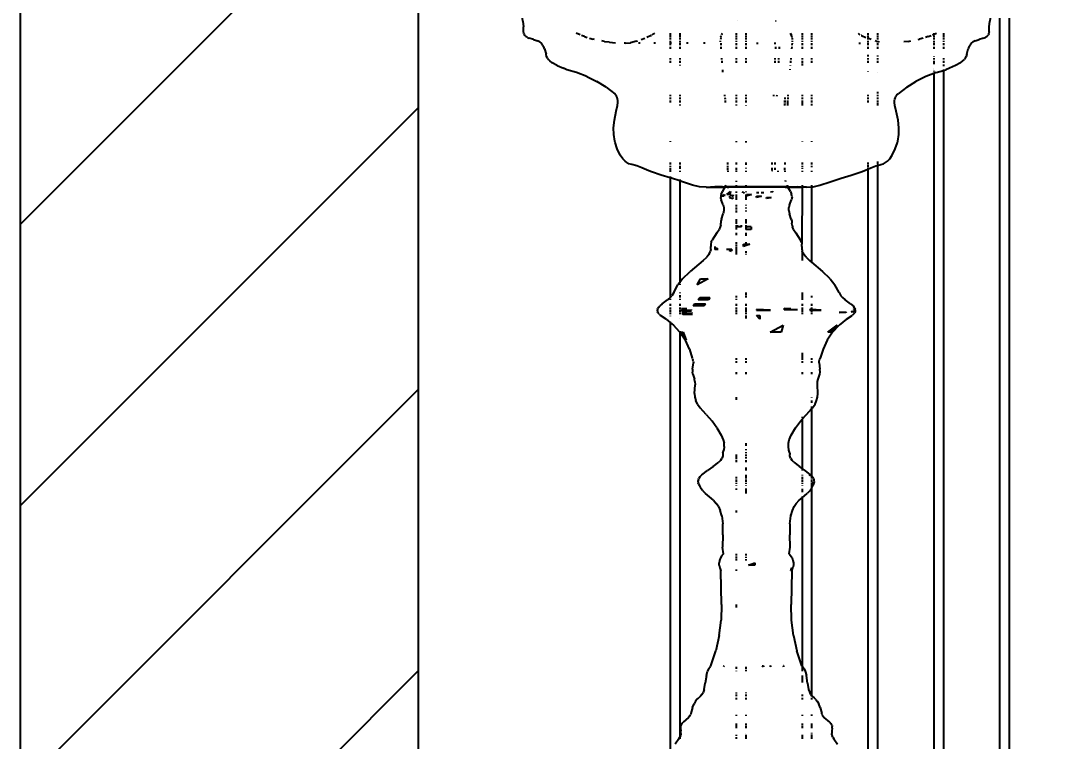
# Model space of a CAD drawing. Header units: inches. Extents: x -52 to 87, y -61 to 47.
# Drawn here: x -2.43 to 10.45, y -34.99 to -25.94 of the extents above; entities that cross this region are included whole.
import ezdxf

# ---------------------------------------------------------------- set-up
doc = ezdxf.new("R2010")
doc.units = ezdxf.units.IN
doc.header["$MEASUREMENT"] = 0
doc.dimstyles.get("Standard").update_dxf_attribs({"dimtxt": 1, "dimasz": 1, "dimexe": 0.18, "dimexo": 0.0625, "dimgap": 0.09, "dimtad": 0, "dimtih": 1, "dimtoh": 1, "dimdec": 1, "dimdsep": 46, "dimlunit": 3, "dimtxsty": 'Standard', "dimblk": 'OBLIQUE', "dimcen": 1, "dimse1": 1, "dimse2": 1, "dimclrd": 1, "dimadec": 0, "dimazin": 0, "dimtfac": 1, "dimtdec": 1, "dimtofl": 0, "dimtmove": 0, "dimatfit": 3, "dimfxl": 1, "dimtolj": 1, "dimtzin": 0, "dimarcsym": 0})

# ---------------------------------------------------------------- blocks, each defined once
blk = doc.blocks.new('_Oblique')
at = {"color": 0, "linetype": 'ByBlock', "lineweight": -2}
blk.add_line((-0.5, -0.5), (0.5, 0.5), dxfattribs=at)
blk = doc.blocks.new('*D6')
at = {"color": 1, "lineweight": -2, "transparency": 16777216}
for p, q in [((2.572, 46.791), (37.238, 46.791)), ((74.572, 46.791), (38.585, 46.791))]:
    blk.add_line(p, q, dxfattribs=at)
at = {"layer": 'Defpoints', "color": 0, "transparency": 16777216}
for p in [(74.572, 46.791), (2.572, -45.468), (74.572, -45.468)]:
    blk.add_point(p, dxfattribs=at)
at = {"color": 1, "lineweight": -2, "transparency": 16777216, "rotation": 180}
blk.add_blockref('_Oblique', (2.572, 46.791), dxfattribs=at)
at = {"color": 1, "lineweight": -2, "transparency": 16777216}
blk.add_blockref('_Oblique', (74.572, 46.791), dxfattribs=at)
at = {"color": 0, "transparency": 16777216, "insert": (37.912, 46.791), "char_height": 1, "attachment_point": 5}
blk.add_mtext("\\A1;6'", dxfattribs=at)

msp = doc.modelspace()

# ---------------------------------------------------------------- hatches: boundary and pattern name
h = msp.add_hatch()
h.set_pattern_fill('ANSI31', color=256, scale=20)
h.set_pattern_definition([(45, (-78.281, -54.853), (-1.767767, 1.767767), [])])
h.paths.add_polyline_path([(2.572, 38.532), (-2.428, 38.532), (-2.428, -45.468), (2.572, -45.468)])
h.paths.add_polyline_path([(74.572, -45.468), (79.572, -45.468), (79.572, 38.532), (74.572, 38.532)])
h.paths.add_polyline_path([(-0.844, -3.796), (0.989, -3.796), (0.989, -2.296), (-0.844, -2.296)], flags=24)
h.paths.add_polyline_path([(76.156, 22.72), (77.989, 22.72), (77.989, 24.22), (76.156, 24.22)], flags=24)

# ---------------------------------------------------------------- linework, layer by layer
for p, q in [((-2.428, -45.468), (-2.428, 38.532)), ((2.572, -45.468), (2.572, 38.532)), ((3.883, -25.948), (3.878, -25.913)), ((3.883, -25.948), (3.89, -26.019)), ((6.573, -25.947), (6.572, -25.947)), ((7.057, -25.945), (7.062, -25.944)), ((7.057, -25.947), (7.059, -25.947)), ((9.74, -26.019), (9.747, -25.948)), ((9.753, -25.913), (9.747, -25.948)), ((9.871, -25.912), (9.871, -44.349)), ((9.992, -25.913), (9.992, -44.349)), ((3.89, -26.082), (3.89, -26.019)), ((3.893, -26.1), (3.89, -26.082)), ((3.897, -26.112), (3.893, -26.1)), ((3.897, -26.112), (3.901, -26.121)), ((3.906, -26.128), (3.901, -26.121)), ((3.914, -26.136), (3.906, -26.128)), ((4.6, -26.121), (4.55, -26.1)), ((4.656, -26.143), (4.618, -26.128)), ((5.494, -26.129), (5.439, -26.153)), ((5.494, -26.129), (5.496, -26.128)), ((5.508, -26.121), (5.521, -26.113)), ((5.536, -26.1), (5.521, -26.113)), ((5.733, -26.1), (5.733, -26.121)), ((5.733, -26.125), (5.733, -26.153)), ((5.854, -26.1), (5.854, -26.153)), ((6.369, -26.145), (6.374, -26.128)), ((6.382, -26.11), (6.377, -26.121)), ((6.382, -26.11), (6.388, -26.1)), ((6.561, -26.1), (6.561, -26.121)), ((6.561, -26.128), (6.561, -26.154)), ((6.681, -26.1), (6.681, -26.121)), ((6.681, -26.128), (6.681, -26.153)), ((7.249, -26.11), (7.242, -26.1)), ((7.244, -26.11), (7.249, -26.121)), ((7.252, -26.121), (7.244, -26.11)), ((7.249, -26.11), (7.254, -26.121)), ((7.25, -26.122), (7.251, -26.125)), ((7.251, -26.125), (7.256, -26.125)), ((7.256, -26.125), (7.253, -26.122)), ((7.262, -26.145), (7.256, -26.125)), ((7.389, -26.1), (7.389, -26.121)), ((7.389, -26.128), (7.389, -26.153)), ((7.509, -26.1), (7.509, -26.121)), ((7.509, -26.128), (7.509, -26.153)), ((8.093, -26.1), (8.108, -26.113)), ((8.121, -26.121), (8.108, -26.113)), ((8.135, -26.129), (8.133, -26.128)), ((8.135, -26.129), (8.19, -26.153)), ((8.216, -26.099), (8.216, -26.121)), ((8.216, -26.128), (8.216, -26.153)), ((8.337, -26.1), (8.337, -26.121)), ((8.337, -26.128), (8.337, -26.153)), ((8.972, -26.143), (9.01, -26.128)), ((9.028, -26.121), (9.044, -26.114)), ((9.044, -26.1), (9.044, -26.114)), ((9.044, -26.114), (9.078, -26.1)), ((9.044, -26.114), (9.044, -26.121)), ((9.044, -26.128), (9.044, -26.153)), ((9.164, -26.1), (9.164, -26.121)), ((9.164, -26.125), (9.164, -26.153)), ((9.716, -26.136), (9.724, -26.128)), ((9.724, -26.128), (9.729, -26.121)), ((9.734, -26.112), (9.729, -26.121)), ((9.734, -26.112), (9.737, -26.1)), ((9.74, -26.082), (9.737, -26.1)), ((9.74, -26.082), (9.74, -26.019)), ((3.914, -26.136), (3.926, -26.144)), ((3.942, -26.153), (3.926, -26.144)), ((3.942, -26.153), (3.963, -26.162)), ((4.016, -26.179), (3.963, -26.162)), ((4.016, -26.179), (4.066, -26.197)), ((4.09, -26.21), (4.066, -26.197)), ((4.09, -26.21), (4.112, -26.228)), ((4.131, -26.25), (4.112, -26.228)), ((4.131, -26.25), (4.146, -26.273)), ((4.656, -26.143), (4.688, -26.153)), ((4.719, -26.162), (4.765, -26.176)), ((4.781, -26.179), (4.765, -26.176)), ((4.908, -26.203), (4.875, -26.197)), ((4.908, -26.203), (4.965, -26.211)), ((4.97, -26.212), (5.046, -26.221)), ((5.172, -26.227), (5.154, -26.227)), ((5.172, -26.227), (5.233, -26.22)), ((5.309, -26.202), (5.233, -26.22)), ((5.309, -26.202), (5.321, -26.197)), ((5.355, -26.227), (5.336, -26.227)), ((5.37, -26.179), (5.416, -26.162)), ((5.548, -26.227), (5.528, -26.227)), ((5.733, -26.227), (5.729, -26.227)), ((5.733, -26.162), (5.733, -26.179)), ((5.733, -26.197), (5.733, -26.227)), ((5.733, -26.227), (5.733, -26.25)), ((5.75, -26.227), (5.733, -26.227)), ((5.854, -26.162), (5.854, -26.179)), ((5.854, -26.197), (5.854, -26.217)), ((5.854, -26.228), (5.854, -26.25)), ((5.959, -26.227), (5.937, -26.227)), ((6.174, -26.227), (6.151, -26.227)), ((6.367, -26.162), (6.366, -26.179)), ((6.366, -26.21), (6.366, -26.197)), ((6.367, -26.228), (6.369, -26.25)), ((6.369, -26.145), (6.368, -26.153)), ((6.561, -26.162), (6.561, -26.179)), ((6.561, -26.197), (6.561, -26.21)), ((6.561, -26.228), (6.561, -26.25)), ((6.681, -26.162), (6.681, -26.179)), ((6.681, -26.197), (6.681, -26.21)), ((6.681, -26.228), (6.681, -26.25)), ((6.815, -26.227), (6.838, -26.227)), ((7.039, -26.227), (7.061, -26.227)), ((7.263, -26.228), (7.261, -26.25)), ((7.262, -26.145), (7.262, -26.154)), ((7.263, -26.162), (7.265, -26.18)), ((7.265, -26.197), (7.264, -26.21)), ((7.389, -26.162), (7.389, -26.179)), ((7.389, -26.197), (7.389, -26.21)), ((7.389, -26.228), (7.389, -26.25)), ((7.509, -26.162), (7.509, -26.179)), ((7.509, -26.197), (7.509, -26.21)), ((7.509, -26.228), (7.509, -26.25)), ((8.103, -26.227), (8.122, -26.227)), ((8.216, -26.163), (8.213, -26.162)), ((8.216, -26.162), (8.216, -26.163)), ((8.216, -26.163), (8.216, -26.179)), ((8.259, -26.179), (8.216, -26.163)), ((8.216, -26.197), (8.216, -26.218)), ((8.216, -26.228), (8.216, -26.25)), ((8.32, -26.202), (8.308, -26.197)), ((8.32, -26.202), (8.337, -26.206)), ((8.337, -26.162), (8.337, -26.18)), ((8.337, -26.197), (8.337, -26.206)), ((8.337, -26.206), (8.337, -26.21)), ((8.337, -26.206), (8.357, -26.21)), ((8.337, -26.228), (8.337, -26.25)), ((8.721, -26.203), (8.667, -26.21)), ((8.721, -26.203), (8.754, -26.197)), ((8.847, -26.179), (8.863, -26.176)), ((8.909, -26.162), (8.863, -26.176)), ((8.972, -26.143), (8.94, -26.153)), ((9.044, -26.162), (9.044, -26.179)), ((9.044, -26.197), (9.044, -26.217)), ((9.044, -26.228), (9.044, -26.25)), ((9.164, -26.162), (9.164, -26.179)), ((9.164, -26.197), (9.164, -26.21)), ((9.164, -26.228), (9.164, -26.25)), ((9.484, -26.273), (9.499, -26.25)), ((9.518, -26.228), (9.499, -26.25)), ((9.518, -26.228), (9.54, -26.21)), ((9.564, -26.197), (9.54, -26.21)), ((9.564, -26.197), (9.615, -26.179)), ((9.668, -26.162), (9.615, -26.179)), ((9.668, -26.162), (9.689, -26.153)), ((9.705, -26.144), (9.689, -26.153)), ((9.705, -26.144), (9.716, -26.136)), ((4.156, -26.297), (4.146, -26.273)), ((4.156, -26.297), (4.173, -26.366)), ((4.181, -26.395), (4.173, -26.366)), ((5.733, -26.273), (5.733, -26.297)), ((5.854, -26.273), (5.854, -26.297)), ((6.373, -26.297), (6.371, -26.273)), ((6.561, -26.273), (6.561, -26.297)), ((6.681, -26.273), (6.681, -26.297)), ((7.055, -26.273), (7.054, -26.297)), ((7.105, -26.297), (7.106, -26.273)), ((7.259, -26.273), (7.257, -26.297)), ((7.389, -26.273), (7.389, -26.297)), ((7.509, -26.273), (7.509, -26.297)), ((8.216, -26.273), (8.216, -26.297)), ((8.216, -26.373), (8.216, -26.395)), ((8.337, -26.273), (8.337, -26.297)), ((8.337, -26.382), (8.337, -26.395)), ((9.044, -26.273), (9.044, -26.297)), ((9.044, -26.389), (9.044, -26.395)), ((9.164, -26.273), (9.164, -26.297)), ((9.458, -26.366), (9.449, -26.395)), ((9.458, -26.366), (9.474, -26.297)), ((9.484, -26.273), (9.474, -26.297)), ((4.19, -26.413), (4.181, -26.395)), ((4.19, -26.413), (4.203, -26.431)), ((4.221, -26.449), (4.203, -26.431)), ((4.25, -26.472), (4.221, -26.449)), ((4.313, -26.506), (4.25, -26.472)), ((4.313, -26.506), (4.391, -26.54)), ((5.733, -26.413), (5.733, -26.431)), ((5.733, -26.449), (5.733, -26.472)), ((5.854, -26.413), (5.854, -26.431)), ((5.854, -26.449), (5.854, -26.472)), ((5.854, -26.497), (5.854, -26.506)), ((6.383, -26.431), (6.382, -26.413)), ((6.387, -26.472), (6.385, -26.449)), ((6.561, -26.413), (6.561, -26.431)), ((6.561, -26.449), (6.561, -26.472)), ((6.681, -26.413), (6.681, -26.431)), ((6.681, -26.449), (6.681, -26.472)), ((7.048, -26.449), (7.047, -26.472)), ((7.049, -26.413), (7.049, -26.431)), ((7.096, -26.472), (7.097, -26.449)), ((7.098, -26.431), (7.099, -26.413)), ((7.241, -26.504), (7.241, -26.506)), ((7.245, -26.449), (7.244, -26.472)), ((7.248, -26.413), (7.247, -26.431)), ((7.389, -26.413), (7.389, -26.431)), ((7.389, -26.449), (7.389, -26.472)), ((7.389, -26.481), (7.389, -26.506)), ((7.509, -26.413), (7.509, -26.431)), ((7.509, -26.449), (7.509, -26.472)), ((8.216, -26.413), (8.216, -26.431)), ((8.216, -26.449), (8.216, -26.472)), ((8.337, -26.413), (8.337, -26.431)), ((8.337, -26.449), (8.337, -26.472)), ((9.044, -26.413), (9.044, -26.431)), ((9.044, -26.449), (9.044, -26.472)), ((9.044, -26.478), (9.044, -26.489)), ((9.164, -26.413), (9.164, -26.431)), ((9.164, -26.449), (9.164, -26.472)), ((9.164, -26.492), (9.164, -26.506)), ((9.164, -26.51), (9.164, -26.514)), ((9.318, -26.506), (9.24, -26.54)), ((9.38, -26.472), (9.318, -26.506)), ((9.38, -26.472), (9.409, -26.449)), ((9.409, -26.449), (9.428, -26.431)), ((9.44, -26.413), (9.428, -26.431)), ((9.44, -26.413), (9.449, -26.395)), ((4.435, -26.562), (4.391, -26.54)), ((4.555, -26.595), (4.435, -26.562)), ((4.687, -26.645), (4.555, -26.595)), ((4.687, -26.645), (4.81, -26.706)), ((6.396, -26.589), (6.394, -26.562)), ((7.237, -26.554), (7.237, -26.562)), ((8.216, -26.577), (8.216, -26.583)), ((8.337, -26.595), (8.337, -26.596)), ((8.944, -26.645), (8.82, -26.706)), ((9.044, -26.607), (8.944, -26.645)), ((9.044, -26.538), (9.044, -26.54)), ((9.044, -26.559), (9.044, -26.562)), ((9.044, -26.572), (9.044, -26.582)), ((9.044, -26.594), (9.044, -26.604)), ((9.075, -26.595), (9.044, -26.607)), ((9.044, -26.607), (9.044, -44.349)), ((9.075, -26.595), (9.164, -26.571)), ((9.164, -26.558), (9.164, -26.571)), ((9.164, -26.571), (9.196, -26.562)), ((9.164, -26.571), (9.164, -44.349)), ((9.24, -26.54), (9.196, -26.562)), ((4.927, -26.779), (4.81, -26.706)), ((8.704, -26.779), (8.82, -26.706)), ((4.927, -26.779), (5.036, -26.864)), ((5.047, -26.876), (5.036, -26.864)), ((5.059, -26.893), (5.047, -26.876)), ((5.067, -26.909), (5.059, -26.893)), ((5.733, -26.876), (5.733, -26.893)), ((5.854, -26.876), (5.854, -26.893)), ((6.419, -26.893), (6.418, -26.876)), ((6.561, -26.876), (6.561, -26.893)), ((6.681, -26.876), (6.681, -26.893)), ((7.03, -26.876), (7.029, -26.893)), ((7.074, -26.893), (7.075, -26.876)), ((7.212, -26.876), (7.211, -26.893)), ((7.389, -26.876), (7.389, -26.893)), ((7.509, -26.876), (7.509, -26.893)), ((8.216, -26.876), (8.216, -26.893)), ((8.337, -26.837), (8.337, -26.856)), ((8.337, -26.876), (8.337, -26.893)), ((8.561, -26.909), (8.569, -26.893)), ((8.569, -26.893), (8.581, -26.876)), ((8.581, -26.876), (8.595, -26.864)), ((8.704, -26.779), (8.595, -26.864)), ((5.055, -27.079), (5.072, -27.007)), ((5.073, -26.927), (5.067, -26.909)), ((5.072, -27.007), (5.076, -26.972)), ((5.076, -26.947), (5.073, -26.927)), ((5.076, -26.972), (5.076, -26.947)), ((5.733, -26.909), (5.733, -26.927)), ((5.733, -26.947), (5.733, -26.972)), ((5.854, -26.909), (5.854, -26.927)), ((5.854, -26.947), (5.854, -26.972)), ((5.854, -26.998), (5.854, -27.007)), ((6.421, -26.909), (6.422, -26.927)), ((6.423, -26.947), (6.424, -26.972)), ((6.561, -26.909), (6.561, -26.927)), ((6.561, -26.947), (6.561, -26.972)), ((6.561, -26.994), (6.561, -27.007)), ((6.681, -26.909), (6.681, -26.927)), ((6.681, -26.947), (6.681, -26.972)), ((6.681, -27.006), (6.681, -27.007)), ((7.171, -26.983), (7.169, -27.007)), ((7.172, -26.947), (7.171, -26.972)), ((7.174, -26.909), (7.173, -26.927)), ((7.173, -26.972), (7.174, -26.947)), ((7.173, -27.007), (7.173, -26.983)), ((7.206, -26.976), (7.205, -27.007)), ((7.208, -26.947), (7.206, -26.972)), ((7.21, -26.909), (7.209, -26.927)), ((7.389, -26.909), (7.389, -26.927)), ((7.389, -26.947), (7.389, -26.972)), ((7.389, -26.975), (7.389, -27.007)), ((7.509, -26.909), (7.509, -26.927)), ((7.509, -26.947), (7.509, -26.972)), ((7.509, -26.986), (7.509, -27.007)), ((8.216, -26.909), (8.216, -26.927)), ((8.216, -26.947), (8.216, -26.972)), ((8.337, -26.909), (8.337, -26.927)), ((8.337, -26.947), (8.337, -26.972)), ((8.337, -26.98), (8.337, -27.007)), ((8.552, -26.947), (8.555, -26.927)), ((8.552, -26.972), (8.552, -26.947)), ((8.556, -27.007), (8.552, -26.972)), ((8.555, -26.927), (8.561, -26.909)), ((8.573, -27.079), (8.556, -27.007)), ((5.033, -27.192), (5.055, -27.079)), ((8.595, -27.192), (8.573, -27.079)), ((5.022, -27.288), (5.033, -27.192)), ((5.023, -27.374), (5.022, -27.288)), ((8.606, -27.288), (8.595, -27.192)), ((8.605, -27.374), (8.606, -27.288)), ((5.036, -27.456), (5.023, -27.374)), ((8.592, -27.456), (8.605, -27.374)), ((5.04, -27.473), (5.036, -27.456)), ((5.068, -27.554), (5.04, -27.473)), ((5.733, -27.456), (5.733, -27.463)), ((6.561, -27.456), (6.561, -27.467)), ((6.681, -27.456), (6.681, -27.473)), ((7.389, -27.456), (7.389, -27.459)), ((7.509, -27.456), (7.509, -27.465)), ((8.559, -27.554), (8.588, -27.473)), ((8.588, -27.473), (8.592, -27.456)), ((5.106, -27.631), (5.068, -27.554)), ((5.138, -27.678), (5.106, -27.631)), ((5.166, -27.708), (5.138, -27.678)), ((8.462, -27.708), (8.49, -27.678)), ((8.49, -27.678), (8.522, -27.631)), ((8.522, -27.631), (8.559, -27.554)), ((5.19, -27.725), (5.166, -27.708)), ((5.215, -27.739), (5.19, -27.725)), ((5.251, -27.751), (5.215, -27.739)), ((5.314, -27.768), (5.251, -27.751)), ((5.377, -27.793), (5.314, -27.768)), ((5.463, -27.83), (5.377, -27.793)), ((5.733, -27.725), (5.733, -27.751)), ((5.733, -27.768), (5.733, -27.78)), ((5.733, -27.793), (5.733, -27.825)), ((5.854, -27.725), (5.854, -27.751)), ((5.854, -27.768), (5.854, -27.785)), ((5.854, -27.793), (5.854, -27.804)), ((6.455, -27.751), (6.455, -27.725)), ((6.456, -27.783), (6.456, -27.768)), ((6.457, -27.82), (6.456, -27.793)), ((6.561, -27.725), (6.561, -27.751)), ((6.561, -27.793), (6.561, -27.821)), ((6.681, -27.725), (6.681, -27.752)), ((6.681, -27.793), (6.681, -27.798)), ((7.009, -27.793), (7.009, -27.824)), ((7.01, -27.725), (7.01, -27.751)), ((7.05, -27.817), (7.05, -27.793)), ((7.051, -27.751), (7.051, -27.725)), ((7.173, -27.822), (7.174, -27.793)), ((7.175, -27.751), (7.176, -27.725)), ((7.389, -27.725), (7.389, -27.751)), ((7.389, -27.768), (7.389, -27.78)), ((7.389, -27.793), (7.389, -27.805)), ((7.509, -27.725), (7.509, -27.751)), ((7.509, -27.768), (7.509, -27.783)), ((8.166, -27.83), (8.216, -27.808)), ((8.216, -27.725), (8.216, -27.751)), ((8.216, -27.759), (8.216, -27.779)), ((8.216, -27.788), (8.216, -27.79)), ((8.216, -27.793), (8.216, -27.799)), ((8.216, -27.808), (8.252, -27.793)), ((8.216, -27.801), (8.216, -27.808)), ((8.216, -27.808), (8.216, -39.642)), ((8.252, -27.793), (8.314, -27.768)), ((8.314, -27.768), (8.337, -27.762)), ((8.337, -27.708), (8.337, -27.71)), ((8.337, -27.719), (8.337, -27.724)), ((8.337, -27.725), (8.337, -27.751)), ((8.337, -27.762), (8.377, -27.751)), ((8.337, -27.757), (8.337, -27.762)), ((8.337, -27.762), (8.337, -43.973)), ((8.377, -27.751), (8.413, -27.739)), ((8.413, -27.739), (8.438, -27.725)), ((8.438, -27.725), (8.462, -27.708)), ((5.497, -27.841), (5.463, -27.83)), ((5.621, -27.884), (5.497, -27.841)), ((5.733, -27.916), (5.621, -27.884)), ((5.733, -27.83), (5.733, -27.841)), ((5.733, -27.899), (5.733, -27.905)), ((5.733, -27.909), (5.733, -27.916)), ((5.748, -27.921), (5.733, -27.916)), ((5.733, -27.916), (5.733, -29.42)), ((5.854, -27.954), (5.748, -27.921)), ((5.854, -27.83), (5.854, -27.841)), ((5.854, -27.938), (5.854, -27.947)), ((6.457, -27.83), (6.457, -27.841)), ((6.561, -27.83), (6.561, -27.841)), ((6.681, -27.83), (6.681, -27.841)), ((7.009, -27.824), (7.019, -27.824)), ((7.086, -27.83), (7.086, -27.841)), ((7.091, -27.841), (7.088, -27.83)), ((7.173, -27.83), (7.174, -27.841)), ((7.389, -27.83), (7.389, -27.841)), ((7.509, -27.83), (7.509, -27.841)), ((7.741, -27.965), (7.881, -27.921)), ((7.881, -27.921), (8.008, -27.884)), ((8.008, -27.884), (8.132, -27.841)), ((8.132, -27.841), (8.166, -27.83)), ((5.854, -27.95), (5.854, -27.954)), ((5.888, -27.965), (5.854, -27.954)), ((5.854, -27.954), (5.854, -29.23)), ((6.015, -28.009), (5.888, -27.965)), ((6.101, -28.029), (6.015, -28.009)), ((6.185, -28.035), (6.101, -28.029)), ((6.185, -28.035), (6.241, -28.035)), ((6.292, -28.031), (6.241, -28.035)), ((6.241, -28.035), (6.417, -28.035)), ((6.391, -28.029), (6.292, -28.031)), ((6.417, -28.035), (6.388, -28.09)), ((6.391, -28.029), (6.413, -28.029)), ((6.413, -28.029), (6.421, -28.029)), ((6.419, -28.032), (6.413, -28.029)), ((6.419, -28.032), (6.417, -28.035)), ((6.434, -28.034), (6.417, -28.035)), ((6.417, -28.035), (6.433, -28.035)), ((6.421, -28.029), (6.419, -28.032)), ((6.434, -28.034), (6.419, -28.032)), ((6.427, -28.018), (6.421, -28.029)), ((7.21, -28.029), (6.421, -28.029)), ((6.431, -28.009), (6.427, -28.018)), ((6.453, -28.035), (6.434, -28.034)), ((7.149, -28.035), (6.453, -28.035)), ((6.469, -28.041), (6.453, -28.037)), ((6.561, -27.956), (6.561, -27.965)), ((6.561, -28.009), (6.561, -28.018)), ((6.681, -28.009), (6.681, -28.018)), ((7.178, -28.037), (7.149, -28.035)), ((7.177, -28.035), (7.181, -28.036)), ((7.181, -28.036), (7.178, -28.037)), ((7.181, -28.036), (7.196, -28.034)), ((7.185, -27.965), (7.182, -27.95)), ((7.205, -28.033), (7.196, -28.034)), ((7.204, -28.035), (7.196, -28.034)), ((7.197, -28.035), (7.204, -28.035)), ((7.2, -28.009), (7.204, -28.018)), ((7.21, -28.029), (7.204, -28.018)), ((7.212, -28.035), (7.204, -28.035)), ((7.211, -28.032), (7.207, -28.033)), ((7.224, -28.029), (7.21, -28.029)), ((7.211, -28.032), (7.21, -28.029)), ((7.224, -28.029), (7.211, -28.032)), ((7.212, -28.035), (7.211, -28.032)), ((7.242, -28.09), (7.212, -28.035)), ((7.212, -28.035), (7.374, -28.035)), ((7.224, -28.029), (7.238, -28.029)), ((7.238, -28.029), (7.337, -28.031)), ((7.374, -28.035), (7.337, -28.031)), ((7.374, -28.035), (7.389, -28.035)), ((7.389, -28.035), (7.387, -28.75)), ((7.389, -28.009), (7.389, -28.035)), ((7.445, -28.035), (7.389, -28.035)), ((7.445, -28.035), (7.509, -28.03)), ((7.509, -28.009), (7.509, -28.03)), ((7.509, -28.03), (7.529, -28.029)), ((7.509, -28.03), (7.509, -28.975)), ((7.529, -28.029), (7.614, -28.009)), ((7.614, -28.009), (7.741, -27.965)), ((6.373, -28.124), (6.368, -28.146)), ((6.368, -28.146), (6.368, -28.162)), ((6.37, -28.177), (6.368, -28.162)), ((6.37, -28.177), (6.375, -28.194)), ((6.373, -28.124), (6.388, -28.09)), ((6.399, -28.254), (6.375, -28.194)), ((6.386, -28.146), (6.413, -28.124)), ((6.409, -28.146), (6.386, -28.146)), ((6.413, -28.124), (6.409, -28.146)), ((6.444, -28.124), (6.492, -28.09)), ((6.481, -28.124), (6.444, -28.124)), ((6.477, -28.146), (6.477, -28.162)), ((6.477, -28.162), (6.523, -28.177)), ((6.492, -28.09), (6.481, -28.124)), ((6.481, -28.124), (6.523, -28.146)), ((6.523, -28.177), (6.522, -28.162)), ((6.523, -28.146), (6.526, -28.124)), ((6.561, -28.09), (6.561, -28.104)), ((6.561, -28.124), (6.561, -28.146)), ((6.561, -28.15), (6.561, -28.177)), ((6.561, -28.182), (6.561, -28.194)), ((6.652, -28.103), (6.636, -28.098)), ((6.652, -28.103), (6.668, -28.104)), ((6.681, -28.09), (6.681, -28.097)), ((6.681, -28.124), (6.681, -28.146)), ((6.681, -28.148), (6.681, -28.177)), ((6.681, -28.179), (6.681, -28.194)), ((6.752, -28.124), (6.689, -28.146)), ((6.689, -28.146), (6.691, -28.124)), ((6.691, -28.124), (6.752, -28.124)), ((6.848, -28.106), (6.815, -28.106)), ((6.879, -28.146), (6.815, -28.162)), ((6.815, -28.146), (6.879, -28.146)), ((6.815, -28.162), (6.815, -28.146)), ((6.909, -28.106), (6.877, -28.106)), ((7.001, -28.162), (6.941, -28.177)), ((6.941, -28.162), (7.001, -28.162)), ((6.941, -28.177), (6.941, -28.162)), ((7.024, -28.091), (6.994, -28.098)), ((7.026, -28.09), (7.024, -28.091)), ((7.232, -28.254), (7.255, -28.194)), ((7.242, -28.09), (7.257, -28.124)), ((7.261, -28.177), (7.255, -28.194)), ((7.262, -28.146), (7.257, -28.124)), ((7.261, -28.177), (7.263, -28.162)), ((7.262, -28.146), (7.263, -28.162)), ((6.399, -28.254), (6.406, -28.29)), ((6.406, -28.29), (6.406, -28.326)), ((6.561, -28.254), (6.561, -28.278)), ((6.561, -28.29), (6.561, -28.315)), ((6.681, -28.254), (6.681, -28.265)), ((6.681, -28.29), (6.681, -28.302)), ((7.224, -28.326), (7.225, -28.29)), ((7.232, -28.254), (7.225, -28.29)), ((6.377, -28.434), (6.37, -28.46)), ((6.377, -28.434), (6.4, -28.367)), ((6.406, -28.326), (6.4, -28.367)), ((6.561, -28.326), (6.561, -28.353)), ((6.561, -28.434), (6.561, -28.46)), ((6.681, -28.326), (6.681, -28.339)), ((6.681, -28.434), (6.681, -28.46)), ((7.224, -28.326), (7.23, -28.367)), ((7.253, -28.434), (7.23, -28.367)), ((7.253, -28.434), (7.26, -28.46)), ((6.32, -28.609), (6.348, -28.566)), ((6.362, -28.533), (6.348, -28.566)), ((6.368, -28.511), (6.362, -28.533)), ((6.368, -28.511), (6.369, -28.487)), ((6.37, -28.46), (6.369, -28.487)), ((6.561, -28.467), (6.561, -28.493)), ((6.561, -28.511), (6.561, -28.533)), ((6.561, -28.538), (6.561, -28.567)), ((6.573, -28.511), (6.57, -28.533)), ((6.627, -28.533), (6.57, -28.533)), ((6.627, -28.533), (6.629, -28.511)), ((6.681, -28.464), (6.681, -28.49)), ((6.681, -28.511), (6.681, -28.533)), ((6.681, -28.536), (6.681, -28.566)), ((6.688, -28.533), (6.684, -28.566)), ((6.749, -28.566), (6.684, -28.566)), ((6.751, -28.533), (6.688, -28.533)), ((6.751, -28.533), (6.749, -28.566)), ((7.26, -28.46), (7.261, -28.487)), ((7.263, -28.511), (7.261, -28.487)), ((7.263, -28.511), (7.268, -28.533)), ((7.282, -28.566), (7.268, -28.533)), ((7.282, -28.566), (7.31, -28.609)), ((6.248, -28.726), (6.26, -28.698)), ((6.288, -28.653), (6.26, -28.698)), ((6.32, -28.609), (6.288, -28.653)), ((6.561, -28.609), (6.561, -28.636)), ((6.681, -28.609), (6.681, -28.645)), ((7.31, -28.609), (7.342, -28.653)), ((7.342, -28.653), (7.37, -28.698)), ((7.382, -28.726), (7.37, -28.698)), ((6.232, -28.857), (6.24, -28.836)), ((6.243, -28.817), (6.24, -28.836)), ((6.248, -28.726), (6.243, -28.75)), ((6.243, -28.75), (6.243, -28.777)), ((6.243, -28.817), (6.243, -28.777)), ((6.295, -28.777), (6.295, -28.817)), ((6.334, -28.817), (6.295, -28.817)), ((6.334, -28.817), (6.314, -28.797)), ((6.506, -28.817), (6.441, -28.817)), ((6.472, -28.826), (6.504, -28.836)), ((6.506, -28.817), (6.504, -28.836)), ((6.561, -28.726), (6.561, -28.75)), ((6.561, -28.756), (6.561, -28.777)), ((6.561, -28.787), (6.561, -28.817)), ((6.561, -28.821), (6.561, -28.857)), ((6.734, -28.75), (6.654, -28.777)), ((6.654, -28.777), (6.654, -28.75)), ((6.654, -28.75), (6.681, -28.75)), ((6.681, -28.726), (6.681, -28.75)), ((6.681, -28.75), (6.734, -28.75)), ((6.681, -28.836), (6.681, -28.857)), ((7.382, -28.726), (7.387, -28.75)), ((7.387, -28.777), (7.387, -28.75)), ((7.387, -28.777), (7.387, -28.817)), ((7.387, -28.817), (7.389, -28.825)), ((7.389, -28.825), (7.391, -28.836)), ((7.389, -28.825), (7.389, -28.879)), ((7.398, -28.857), (7.391, -28.836)), ((6.146, -28.954), (5.983, -29.091)), ((6.146, -28.954), (6.191, -28.913)), ((6.219, -28.879), (6.191, -28.913)), ((6.219, -28.879), (6.232, -28.857)), ((6.561, -28.86), (6.561, -28.879)), ((6.681, -28.87), (6.681, -28.879)), ((7.389, -28.881), (7.389, -28.913)), ((7.389, -28.918), (7.389, -28.954)), ((7.398, -28.857), (7.412, -28.879)), ((7.439, -28.913), (7.412, -28.879)), ((7.439, -28.913), (7.484, -28.954)), ((7.484, -28.954), (7.509, -28.975)), ((5.889, -29.184), (5.983, -29.091)), ((7.509, -28.975), (7.647, -29.091)), ((7.509, -28.976), (7.509, -28.986)), ((7.741, -29.184), (7.647, -29.091)), ((5.889, -29.184), (5.854, -29.23)), ((6.209, -29.184), (6.07, -29.26)), ((6.07, -29.26), (6.115, -29.184)), ((6.115, -29.184), (6.209, -29.184)), ((7.741, -29.184), (7.801, -29.26)), ((5.777, -29.357), (5.83, -29.26)), ((5.854, -29.23), (5.83, -29.26)), ((5.854, -29.23), (5.854, -29.234)), ((5.854, -29.248), (5.854, -29.26)), ((7.854, -29.357), (7.801, -29.26)), ((5.631, -29.498), (5.701, -29.447)), ((5.732, -29.421), (5.701, -29.447)), ((5.732, -29.421), (5.733, -29.42)), ((5.732, -29.421), (5.733, -29.429)), ((5.733, -29.42), (5.753, -29.397)), ((5.733, -29.439), (5.733, -29.447)), ((5.777, -29.357), (5.753, -29.397)), ((5.854, -29.357), (5.854, -29.366)), ((5.854, -29.388), (5.854, -29.395)), ((5.854, -29.397), (5.854, -29.421)), ((5.854, -29.434), (5.854, -29.447)), ((6.085, -29.447), (6.106, -29.421)), ((6.213, -29.447), (6.085, -29.447)), ((6.106, -29.421), (6.229, -29.421)), ((6.229, -29.421), (6.213, -29.447)), ((6.561, -29.397), (6.561, -29.421)), ((6.561, -29.438), (6.561, -29.447)), ((6.681, -29.357), (6.681, -29.392)), ((6.681, -29.397), (6.681, -29.421)), ((7.389, -29.357), (7.389, -29.394)), ((7.389, -29.398), (7.389, -29.421)), ((7.389, -29.424), (7.389, -29.447)), ((7.509, -29.397), (7.509, -29.421)), ((7.854, -29.357), (7.877, -29.397)), ((7.877, -29.397), (7.898, -29.421)), ((7.898, -29.421), (7.929, -29.447)), ((7.999, -29.498), (7.929, -29.447)), ((5.574, -29.568), (5.572, -29.578)), ((5.572, -29.587), (5.572, -29.578)), ((5.572, -29.587), (5.574, -29.598)), ((5.574, -29.568), (5.578, -29.558)), ((5.577, -29.607), (5.574, -29.598)), ((5.577, -29.607), (5.583, -29.618)), ((5.586, -29.543), (5.578, -29.558)), ((5.586, -29.543), (5.601, -29.525)), ((5.631, -29.498), (5.601, -29.525)), ((5.733, -29.498), (5.733, -29.525)), ((5.733, -29.543), (5.733, -29.563)), ((5.733, -29.568), (5.733, -29.598)), ((5.733, -29.607), (5.733, -29.629)), ((5.854, -29.498), (5.854, -29.525)), ((5.854, -29.543), (5.854, -29.56)), ((5.854, -29.568), (5.854, -29.598)), ((5.854, -29.607), (5.854, -29.629)), ((5.876, -29.578), (5.876, -29.587)), ((6.001, -29.587), (5.876, -29.578)), ((5.876, -29.587), (6.001, -29.587)), ((5.877, -29.568), (5.88, -29.558)), ((5.877, -29.568), (6.001, -29.578)), ((5.941, -29.563), (5.88, -29.558)), ((5.88, -29.607), (6.008, -29.618)), ((6.001, -29.578), (6.002, -29.568)), ((6.008, -29.618), (6.005, -29.607)), ((6.02, -29.525), (6.04, -29.498)), ((6.159, -29.525), (6.02, -29.525)), ((6.04, -29.498), (6.175, -29.498)), ((6.175, -29.498), (6.159, -29.525)), ((6.561, -29.498), (6.561, -29.525)), ((6.561, -29.543), (6.561, -29.563)), ((6.561, -29.568), (6.561, -29.598)), ((6.561, -29.607), (6.561, -29.629)), ((6.681, -29.498), (6.681, -29.525)), ((6.681, -29.543), (6.681, -29.566)), ((6.681, -29.568), (6.681, -29.598)), ((6.681, -29.607), (6.681, -29.629)), ((6.815, -29.568), (6.815, -29.578)), ((6.992, -29.578), (6.815, -29.568)), ((6.815, -29.578), (6.992, -29.578)), ((7.247, -29.563), (7.164, -29.558)), ((7.165, -29.568), (7.164, -29.558)), ((7.165, -29.568), (7.331, -29.568)), ((7.389, -29.498), (7.389, -29.525)), ((7.389, -29.543), (7.389, -29.564)), ((7.389, -29.568), (7.389, -29.598)), ((7.389, -29.607), (7.389, -29.629)), ((7.486, -29.568), (7.487, -29.578)), ((7.509, -29.568), (7.486, -29.568)), ((7.487, -29.578), (7.509, -29.578)), ((7.509, -29.498), (7.509, -29.525)), ((7.509, -29.543), (7.509, -29.567)), ((7.629, -29.578), (7.509, -29.568)), ((7.509, -29.568), (7.509, -29.578)), ((7.509, -29.578), (7.629, -29.578)), ((7.509, -29.578), (7.509, -29.598)), ((7.509, -29.607), (7.509, -29.629)), ((7.856, -29.607), (7.944, -29.598)), ((7.941, -29.607), (7.856, -29.607)), ((7.944, -29.598), (7.941, -29.607)), ((7.999, -29.498), (8.029, -29.525)), ((8.006, -29.598), (8.045, -29.587)), ((8.044, -29.598), (8.006, -29.598)), ((8.029, -29.525), (8.044, -29.543)), ((8.048, -29.563), (8.04, -29.558)), ((8.043, -29.568), (8.04, -29.558)), ((8.043, -29.568), (8.056, -29.568)), ((8.044, -29.543), (8.052, -29.558)), ((8.045, -29.587), (8.044, -29.598)), ((8.047, -29.618), (8.053, -29.607)), ((8.052, -29.558), (8.056, -29.568)), ((8.056, -29.598), (8.053, -29.607)), ((8.058, -29.578), (8.056, -29.568)), ((8.058, -29.587), (8.056, -29.598)), ((8.058, -29.578), (8.058, -29.587)), ((5.593, -29.629), (5.583, -29.618)), ((5.593, -29.629), (5.611, -29.646)), ((5.681, -29.69), (5.611, -29.646)), ((5.681, -29.69), (5.733, -29.733)), ((5.733, -29.651), (5.733, -29.654)), ((5.733, -29.723), (5.733, -29.733)), ((5.733, -29.733), (5.774, -29.766)), ((5.733, -29.733), (5.733, -39.279)), ((5.854, -29.678), (5.854, -29.68)), ((5.884, -29.618), (5.891, -29.629)), ((6.015, -29.629), (5.884, -29.618)), ((5.891, -29.629), (6.015, -29.629)), ((6.681, -29.645), (6.681, -29.681)), ((6.815, -29.646), (6.859, -29.646)), ((6.857, -29.69), (6.815, -29.646)), ((6.859, -29.646), (6.857, -29.69)), ((7.946, -29.69), (7.854, -29.766)), ((7.946, -29.69), (8.019, -29.646)), ((8.037, -29.629), (8.019, -29.646)), ((8.047, -29.618), (8.037, -29.629)), ((5.854, -29.855), (5.774, -29.766)), ((5.854, -29.843), (5.854, -29.855)), ((5.855, -29.856), (5.854, -29.855)), ((5.855, -29.856), (5.854, -34.938)), ((5.855, -29.856), (5.923, -29.957)), ((5.865, -29.856), (5.896, -29.856)), ((5.932, -29.957), (5.865, -29.856)), ((5.896, -29.856), (5.932, -29.957)), ((6.99, -29.856), (7.151, -29.766)), ((7.125, -29.856), (6.99, -29.856)), ((7.151, -29.766), (7.125, -29.856)), ((7.773, -29.856), (7.705, -29.957)), ((7.712, -29.856), (7.832, -29.766)), ((7.752, -29.856), (7.712, -29.856)), ((7.832, -29.766), (7.752, -29.856)), ((7.773, -29.856), (7.854, -29.766)), ((5.975, -30.066), (5.923, -29.957)), ((7.705, -29.957), (7.654, -30.066)), ((5.975, -30.066), (6.01, -30.18)), ((7.389, -30.113), (7.389, -30.201)), ((7.654, -30.066), (7.618, -30.18)), ((6.012, -30.185), (6.01, -30.18)), ((6.012, -30.185), (6.019, -30.201)), ((6.014, -30.321), (6.024, -30.24)), ((6.023, -30.22), (6.019, -30.201)), ((6.023, -30.22), (6.024, -30.24)), ((6.561, -30.18), (6.561, -30.201)), ((6.561, -30.22), (6.561, -30.24)), ((6.681, -30.18), (6.681, -30.201)), ((6.681, -30.22), (6.681, -30.24)), ((7.389, -30.219), (7.389, -30.24)), ((7.509, -30.18), (7.509, -30.201)), ((7.509, -30.22), (7.509, -30.24)), ((7.603, -30.24), (7.604, -30.22)), ((7.603, -30.24), (7.613, -30.321)), ((7.604, -30.22), (7.608, -30.201)), ((7.608, -30.201), (7.615, -30.185)), ((7.615, -30.185), (7.618, -30.18)), ((6.014, -30.321), (6.012, -30.356)), ((6.016, -30.38), (6.012, -30.356)), ((6.016, -30.38), (6.038, -30.443)), ((6.561, -30.356), (6.561, -30.38)), ((6.681, -30.356), (6.681, -30.38)), ((7.389, -30.356), (7.389, -30.38)), ((7.509, -30.356), (7.509, -30.38)), ((7.59, -30.443), (7.612, -30.38)), ((7.612, -30.38), (7.615, -30.356)), ((7.615, -30.356), (7.613, -30.321)), ((6.044, -30.474), (6.038, -30.443)), ((6.044, -30.474), (6.046, -30.517)), ((7.581, -30.517), (7.583, -30.474)), ((7.583, -30.474), (7.59, -30.443)), ((6.039, -30.623), (6.046, -30.517)), ((6.039, -30.623), (6.043, -30.671)), ((7.588, -30.623), (7.581, -30.517)), ((7.584, -30.671), (7.588, -30.623)), ((6.043, -30.671), (6.055, -30.714)), ((6.076, -30.757), (6.055, -30.714)), ((6.076, -30.757), (6.108, -30.804)), ((6.561, -30.671), (6.561, -30.703)), ((7.509, -30.671), (7.509, -30.676)), ((7.509, -30.714), (7.509, -30.743)), ((7.519, -30.804), (7.552, -30.757)), ((7.552, -30.757), (7.572, -30.714)), ((7.572, -30.714), (7.584, -30.671)), ((6.184, -30.887), (6.108, -30.804)), ((6.184, -30.887), (6.261, -30.971)), ((7.389, -30.948), (7.444, -30.887)), ((7.444, -30.887), (7.509, -30.816)), ((7.509, -30.789), (7.509, -30.813)), ((7.509, -30.813), (7.519, -30.804)), ((7.509, -30.816), (7.509, -30.813)), ((7.509, -30.816), (7.509, -31.657)), ((6.32, -31.056), (6.261, -30.971)), ((7.308, -31.056), (7.368, -30.971)), ((7.368, -30.971), (7.389, -30.948)), ((7.389, -30.917), (7.389, -30.93)), ((7.389, -30.948), (7.389, -31.565)), ((6.32, -31.056), (6.375, -31.147)), ((6.375, -31.147), (6.4, -31.207)), ((7.229, -31.207), (7.253, -31.147)), ((7.253, -31.147), (7.308, -31.056)), ((6.4, -31.207), (6.41, -31.249)), ((6.412, -31.29), (6.41, -31.249)), ((6.681, -31.249), (6.681, -31.28)), ((7.217, -31.29), (7.219, -31.249)), ((7.219, -31.249), (7.229, -31.207)), ((6.393, -31.406), (6.389, -31.422)), ((6.393, -31.375), (6.406, -31.335)), ((6.393, -31.375), (6.395, -31.389)), ((6.395, -31.389), (6.393, -31.406)), ((6.412, -31.29), (6.406, -31.335)), ((6.561, -31.389), (6.561, -31.415)), ((6.681, -31.323), (6.681, -31.335)), ((6.681, -31.362), (6.681, -31.375)), ((6.681, -31.389), (6.681, -31.406)), ((7.223, -31.335), (7.217, -31.29)), ((7.236, -31.375), (7.223, -31.335)), ((7.236, -31.375), (7.234, -31.389)), ((7.235, -31.406), (7.234, -31.389)), ((7.239, -31.422), (7.235, -31.406)), ((6.272, -31.543), (6.345, -31.487)), ((6.369, -31.46), (6.345, -31.487)), ((6.369, -31.46), (6.382, -31.44)), ((6.389, -31.422), (6.382, -31.44)), ((6.561, -31.422), (6.561, -31.448)), ((6.561, -31.46), (6.561, -31.487)), ((6.681, -31.422), (6.681, -31.44)), ((6.681, -31.46), (6.681, -31.487)), ((7.247, -31.44), (7.239, -31.422)), ((7.247, -31.44), (7.26, -31.46)), ((7.284, -31.487), (7.26, -31.46)), ((7.284, -31.487), (7.356, -31.543)), ((6.105, -31.673), (6.107, -31.669)), ((6.132, -31.644), (6.107, -31.669)), ((6.132, -31.644), (6.2, -31.592)), ((6.272, -31.543), (6.2, -31.592)), ((6.561, -31.669), (6.561, -31.691)), ((6.681, -31.552), (6.681, -31.592)), ((6.681, -31.644), (6.681, -31.666)), ((6.681, -31.669), (6.681, -31.691)), ((7.389, -31.565), (7.356, -31.543)), ((7.428, -31.592), (7.389, -31.565)), ((7.389, -31.576), (7.389, -31.592)), ((7.389, -31.644), (7.389, -31.653)), ((7.389, -31.669), (7.389, -31.696)), ((7.496, -31.644), (7.428, -31.592)), ((7.496, -31.644), (7.477, -31.644)), ((7.477, -31.644), (7.498, -31.656)), ((7.509, -31.657), (7.496, -31.644)), ((7.521, -31.669), (7.509, -31.657)), ((7.509, -31.669), (7.509, -31.691)), ((7.523, -31.673), (7.521, -31.669)), ((6.087, -31.705), (6.084, -31.719)), ((6.084, -31.732), (6.084, -31.719)), ((6.084, -31.732), (6.086, -31.746)), ((6.09, -31.761), (6.086, -31.746)), ((6.087, -31.705), (6.093, -31.691)), ((6.09, -31.761), (6.101, -31.781)), ((6.105, -31.673), (6.093, -31.691)), ((6.103, -31.786), (6.101, -31.781)), ((6.103, -31.786), (6.119, -31.816)), ((6.561, -31.705), (6.561, -31.732)), ((6.561, -31.746), (6.561, -31.761)), ((6.561, -31.781), (6.561, -31.786)), ((6.681, -31.705), (6.681, -31.732)), ((6.681, -31.746), (6.681, -31.761)), ((6.681, -31.781), (6.681, -31.786)), ((7.389, -31.705), (7.389, -31.732)), ((7.389, -31.746), (7.389, -31.761)), ((7.389, -31.781), (7.389, -31.786)), ((7.509, -31.705), (7.509, -31.737)), ((7.509, -31.746), (7.509, -31.761)), ((7.509, -31.764), (7.509, -31.776)), ((7.509, -31.779), (7.509, -31.816)), ((7.509, -31.816), (7.524, -31.786)), ((7.521, -31.746), (7.544, -31.732)), ((7.542, -31.746), (7.521, -31.746)), ((7.534, -31.691), (7.523, -31.673)), ((7.524, -31.786), (7.527, -31.781)), ((7.527, -31.781), (7.537, -31.761)), ((7.534, -31.691), (7.54, -31.705)), ((7.537, -31.761), (7.542, -31.746)), ((7.543, -31.719), (7.54, -31.705)), ((7.542, -31.746), (7.544, -31.732)), ((7.544, -31.732), (7.543, -31.719)), ((6.143, -31.848), (6.119, -31.816)), ((6.143, -31.848), (6.176, -31.881)), ((6.275, -31.966), (6.176, -31.881)), ((6.561, -31.816), (6.561, -31.834)), ((6.681, -31.816), (6.681, -31.845)), ((6.681, -31.848), (6.681, -31.881)), ((7.389, -31.821), (7.389, -31.841)), ((7.389, -31.848), (7.389, -31.863)), ((7.389, -31.935), (7.452, -31.881)), ((7.389, -31.92), (7.389, -31.928)), ((7.485, -31.848), (7.452, -31.881)), ((7.485, -31.848), (7.509, -31.816)), ((7.509, -31.816), (7.509, -34.418)), ((6.275, -31.966), (6.312, -32.004)), ((6.339, -32.044), (6.312, -32.004)), ((6.339, -32.044), (6.362, -32.094)), ((7.267, -32.094), (7.29, -32.044)), ((7.29, -32.044), (7.317, -32.004)), ((7.317, -32.004), (7.353, -31.966)), ((7.353, -31.966), (7.389, -31.935)), ((7.389, -31.935), (7.389, -34.048)), ((6.381, -32.162), (6.362, -32.094)), ((6.381, -32.162), (6.392, -32.262)), ((6.561, -32.094), (6.561, -32.117)), ((7.248, -32.162), (7.236, -32.162)), ((7.237, -32.262), (7.248, -32.162)), ((7.248, -32.162), (7.267, -32.094)), ((6.392, -32.401), (6.392, -32.262)), ((7.237, -32.262), (7.237, -32.401)), ((6.392, -32.401), (6.391, -32.554)), ((7.238, -32.554), (7.237, -32.401)), ((6.401, -32.637), (6.391, -32.554)), ((7.228, -32.637), (7.238, -32.554)), ((6.365, -32.69), (6.354, -32.72)), ((6.382, -32.66), (6.365, -32.69)), ((6.401, -32.637), (6.382, -32.66)), ((6.561, -32.637), (6.561, -32.66)), ((6.561, -32.672), (6.561, -32.69)), ((6.561, -32.698), (6.561, -32.72)), ((6.681, -32.637), (6.681, -32.66)), ((6.681, -32.677), (6.681, -32.69)), ((7.228, -32.637), (7.246, -32.66)), ((7.246, -32.66), (7.264, -32.69)), ((7.264, -32.69), (7.275, -32.72)), ((6.354, -32.72), (6.349, -32.751)), ((6.349, -32.781), (6.349, -32.751)), ((6.349, -32.781), (6.355, -32.815)), ((6.355, -32.815), (6.369, -32.853)), ((6.681, -32.705), (6.681, -32.72)), ((6.717, -32.781), (6.795, -32.751)), ((6.795, -32.781), (6.717, -32.781)), ((6.795, -32.751), (6.795, -32.781)), ((7.247, -32.853), (7.26, -32.815)), ((7.26, -32.815), (7.253, -32.853)), ((7.26, -32.853), (7.274, -32.815)), ((7.28, -32.781), (7.274, -32.815)), ((7.275, -32.72), (7.28, -32.751)), ((7.28, -32.751), (7.28, -32.781)), ((6.378, -33.276), (6.369, -32.853)), ((6.561, -32.836), (6.561, -32.853)), ((7.253, -32.853), (7.247, -32.853)), ((7.26, -32.853), (7.251, -33.276)), ((6.378, -33.276), (6.371, -33.472)), ((6.561, -33.276), (6.561, -33.312)), ((7.257, -33.472), (7.251, -33.276)), ((6.347, -33.663), (6.371, -33.472)), ((7.282, -33.663), (7.257, -33.472)), ((6.347, -33.663), (6.304, -33.855)), ((7.282, -33.663), (7.324, -33.855)), ((6.243, -34.045), (6.304, -33.855)), ((7.385, -34.045), (7.324, -33.855)), ((6.188, -34.167), (6.202, -34.113)), ((6.216, -34.082), (6.202, -34.113)), ((6.216, -34.082), (6.233, -34.057)), ((6.243, -34.045), (6.233, -34.057)), ((6.412, -34.045), (6.403, -34.057)), ((6.561, -34.055), (6.561, -34.082)), ((6.561, -34.105), (6.561, -34.113)), ((6.681, -34.057), (6.681, -34.082)), ((6.681, -34.095), (6.681, -34.113)), ((6.888, -34.045), (6.904, -34.045)), ((6.906, -34.057), (6.888, -34.045)), ((6.904, -34.045), (6.906, -34.057)), ((6.995, -34.057), (6.983, -34.045)), ((6.983, -34.045), (6.992, -34.045)), ((6.992, -34.045), (6.995, -34.057)), ((7.155, -34.045), (7.151, -34.045)), ((7.151, -34.045), (7.158, -34.057)), ((7.155, -34.045), (7.158, -34.057)), ((7.389, -34.048), (7.385, -34.045)), ((7.389, -34.048), (7.389, -34.113)), ((7.398, -34.057), (7.389, -34.048)), ((7.398, -34.057), (7.414, -34.082)), ((7.414, -34.082), (7.428, -34.113)), ((7.428, -34.113), (7.443, -34.167)), ((6.188, -34.167), (6.174, -34.263)), ((7.389, -34.167), (7.389, -34.254)), ((7.456, -34.263), (7.443, -34.167)), ((6.16, -34.341), (6.145, -34.381)), ((6.16, -34.341), (6.174, -34.263)), ((7.456, -34.263), (7.471, -34.341)), ((7.471, -34.341), (7.485, -34.381)), ((6.052, -34.486), (6.032, -34.52)), ((6.068, -34.466), (6.052, -34.486)), ((6.068, -34.466), (6.091, -34.447)), ((6.113, -34.427), (6.091, -34.447)), ((6.132, -34.405), (6.113, -34.427)), ((6.132, -34.405), (6.145, -34.381)), ((6.561, -34.381), (6.561, -34.392)), ((6.561, -34.405), (6.561, -34.427)), ((6.561, -34.447), (6.561, -34.466)), ((6.681, -34.381), (6.681, -34.388)), ((6.681, -34.405), (6.681, -34.427)), ((6.681, -34.447), (6.681, -34.466)), ((7.389, -34.405), (7.389, -34.427)), ((7.389, -34.447), (7.389, -34.466)), ((7.499, -34.405), (7.485, -34.381)), ((7.499, -34.405), (7.509, -34.418)), ((7.509, -34.418), (7.509, -34.428)), ((7.509, -34.418), (7.517, -34.427)), ((7.509, -34.447), (7.509, -34.466)), ((7.517, -34.427), (7.54, -34.447)), ((7.562, -34.466), (7.54, -34.447)), ((7.562, -34.466), (7.579, -34.486)), ((7.579, -34.486), (7.598, -34.52)), ((6.015, -34.566), (5.994, -34.644)), ((6.015, -34.566), (6.032, -34.52)), ((7.616, -34.566), (7.598, -34.52)), ((7.616, -34.566), (7.637, -34.644)), ((5.878, -34.77), (5.895, -34.751)), ((5.963, -34.692), (5.895, -34.751)), ((5.979, -34.674), (5.963, -34.692)), ((5.979, -34.674), (5.987, -34.66)), ((5.994, -34.644), (5.987, -34.66)), ((6.561, -34.66), (6.561, -34.674)), ((6.681, -34.66), (6.681, -34.674)), ((7.389, -34.66), (7.389, -34.674)), ((7.509, -34.654), (7.509, -34.674)), ((7.643, -34.66), (7.637, -34.644)), ((7.643, -34.66), (7.651, -34.674)), ((7.651, -34.674), (7.667, -34.692)), ((7.736, -34.751), (7.667, -34.692)), ((7.736, -34.751), (7.752, -34.77)), ((5.862, -34.807), (5.865, -34.795)), ((5.862, -34.807), (5.862, -34.825)), ((5.862, -34.825), (5.865, -34.862)), ((5.869, -34.783), (5.865, -34.795)), ((5.867, -34.895), (5.865, -34.862)), ((5.878, -34.77), (5.869, -34.783)), ((6.561, -34.77), (6.561, -34.792)), ((6.561, -34.795), (6.561, -34.825)), ((6.681, -34.77), (6.681, -34.783)), ((6.681, -34.795), (6.681, -34.825)), ((7.389, -34.77), (7.389, -34.783)), ((7.389, -34.795), (7.389, -34.825)), ((7.509, -34.77), (7.509, -34.792)), ((7.509, -34.795), (7.509, -34.825)), ((7.509, -34.887), (7.509, -34.895)), ((7.752, -34.77), (7.761, -34.783)), ((7.766, -34.795), (7.761, -34.783)), ((7.765, -34.862), (7.763, -34.895)), ((7.769, -34.825), (7.765, -34.862)), ((7.766, -34.795), (7.768, -34.807)), ((7.769, -34.825), (7.768, -34.807)), ((5.84, -34.961), (5.797, -35.027)), ((5.84, -34.961), (5.854, -34.938)), ((5.861, -34.923), (5.854, -34.938)), ((5.854, -34.938), (5.854, -34.961)), ((5.861, -34.923), (5.865, -34.911)), ((5.867, -34.895), (5.865, -34.911)), ((6.561, -34.911), (6.561, -34.923)), ((6.561, -34.938), (6.561, -34.961)), ((6.681, -34.892), (6.681, -34.895)), ((6.681, -34.911), (6.681, -34.936)), ((6.681, -34.938), (6.681, -34.961)), ((7.389, -34.911), (7.389, -34.937)), ((7.389, -34.938), (7.389, -34.961)), ((7.509, -34.908), (7.509, -34.936)), ((7.509, -34.938), (7.509, -34.961)), ((7.765, -34.911), (7.763, -34.895)), ((7.765, -34.911), (7.769, -34.923)), ((7.776, -34.938), (7.769, -34.923)), ((7.776, -34.938), (7.79, -34.961)), ((7.79, -34.961), (7.834, -35.027))]:
    msp.add_line(p, q)

# ---------------------------------------------------------------- dimensions: what is measured, and where the dimension line sits
dim = msp.add_linear_dim(base=(74.572, 46.791), p1=(2.572, -45.468), p2=(74.572, -45.468), dimstyle='Standard')
dim.commit()
dim.dimension.update_dxf_attribs({"geometry": '*D6', "text_midpoint": (37.912, 46.791), "dimtype": 160})

doc.saveas('drawing.dxf')
